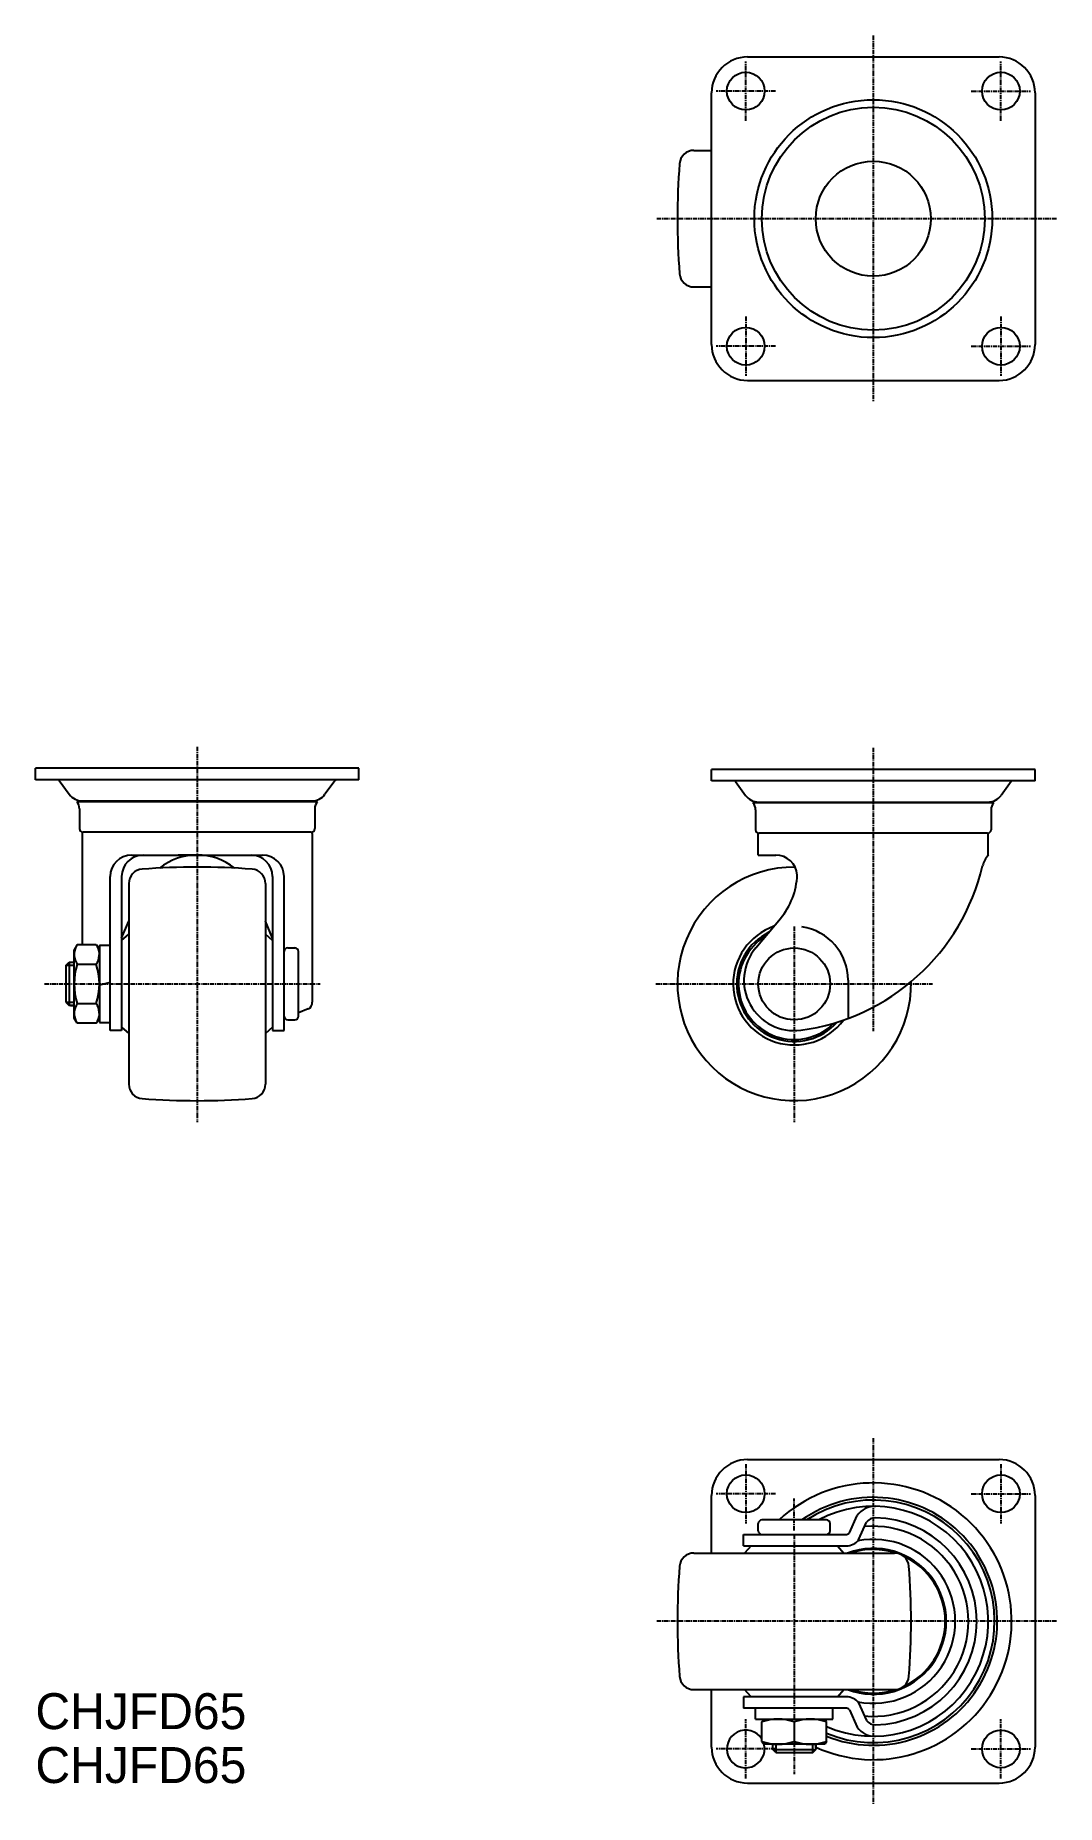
# Model space of a CAD drawing. Extents: x -2998 to -2714, y -839 to -347.
import ezdxf

# ---------------------------------------------------------------- set-up
doc = ezdxf.new("R2010")
doc.units = 0
doc.linetypes.add('CENTER', pattern=[2, 1.25, -0.25, 0.25, -0.25])
doc.layers.get('0').update_dxf_attribs({"linetype": 'CONTINUOUS'})
doc.layers.add('CENTER', color=1, linetype='CENTER')

msp = doc.modelspace()

# ---------------------------------------------------------------- linework, layer by layer
at = {"color": 7, "linetype": 'CONTINUOUS'}
for p, q in [((-2800.07, -352.55), (-2730.07, -352.55)), ((-2810.07, -432.55), (-2810.07, -362.55)), ((-2720.07, -362.55), (-2720.07, -432.55)), ((-2814.99, -378.55), (-2810.07, -378.55)), ((-2814.99, -416.55), (-2810.07, -416.55)), ((-2800.07, -442.55), (-2730.07, -442.55)), ((-2998.22, -553.67), (-2998.22, -550.47)), ((-2908.22, -550.47), (-2998.22, -550.47)), ((-2908.22, -553.67), (-2908.22, -550.47)), ((-2810.07, -553.97), (-2810.07, -550.77)), ((-2720.07, -550.77), (-2810.07, -550.77)), ((-2720.07, -553.97), (-2720.07, -550.77)), ((-2908.22, -553.67), (-2998.22, -553.67)), ((-2991.6, -553.84), (-2988.8, -557.71)), ((-2914.84, -553.84), (-2917.65, -557.71)), ((-2720.07, -553.97), (-2810.07, -553.97)), ((-2803.45, -554.14), (-2800.64, -558.01)), ((-2726.69, -554.14), (-2729.49, -558.01)), ((-2919.72, -559.77), (-2986.72, -559.77)), ((-2985.15, -559.57), (-2921.29, -559.57)), ((-2983.31, -559.57), (-2983.57, -559.77)), ((-2923.14, -559.57), (-2922.88, -559.77)), ((-2731.57, -560.07), (-2798.57, -560.07)), ((-2797.21, -559.87), (-2733.14, -559.87)), ((-2795.15, -559.87), (-2795.41, -560.07)), ((-2736.27, -560.07), (-2736.57, -560.07)), ((-2734.98, -559.87), (-2734.72, -560.07)), ((-2985.97, -561.75), (-2985.97, -567.27)), ((-2920.47, -561.75), (-2920.47, -567.27)), ((-2797.82, -562.05), (-2797.82, -567.57)), ((-2732.32, -562.07), (-2732.32, -567.57)), ((-2985.22, -568.61), (-2985.22, -599.5)), ((-2921.47, -568.27), (-2984.97, -568.27)), ((-2921.22, -568.61), (-2921.22, -615.56)), ((-2797.07, -574.61), (-2797.07, -568.61)), ((-2797.07, -574.61), (-2797.07, -568.61)), ((-2733.32, -568.57), (-2796.82, -568.57)), ((-2733.07, -574.61), (-2733.07, -568.61)), ((-2971.42, -574.61), (-2935.02, -574.61)), ((-2953.22, -574.61), (-2958.48, -574.61)), ((-2953.22, -574.61), (-2947.97, -574.61)), ((-2797.07, -574.61), (-2792.23, -574.61)), ((-2977.42, -623.47), (-2977.42, -580.61)), ((-2974.22, -580.61), (-2974.22, -623.47)), ((-2932.22, -580.61), (-2932.22, -623.47)), ((-2929.02, -623.47), (-2929.02, -580.61)), ((-2972.22, -582.54), (-2972.22, -638.39)), ((-2934.22, -582.54), (-2934.22, -638.39)), ((-2974.22, -597.78), (-2972.22, -592.99)), ((-2932.22, -597.78), (-2934.22, -592.99)), ((-2797.79, -600.47), (-2790.91, -592.27)), ((-2986.57, -599.5), (-2987.42, -600.97)), ((-2986.57, -599.5), (-2981.27, -599.5)), ((-2981.27, -599.5), (-2980.42, -600.97)), ((-2980.42, -599.72), (-2977.42, -599.72)), ((-2980.42, -599.72), (-2980.42, -621.22)), ((-2974.22, -598.43), (-2972.22, -596.66)), ((-2932.22, -598.43), (-2934.22, -596.66)), ((-2928.02, -600.47), (-2926.02, -600.47)), ((-2989.72, -605.34), (-2988.85, -604.47)), ((-2987.42, -605.34), (-2989.72, -605.34)), ((-2989.72, -605.34), (-2989.72, -615.59)), ((-2988.85, -604.47), (-2987.42, -604.47)), ((-2988.85, -604.47), (-2988.85, -616.47)), ((-2988.42, -604.47), (-2987.42, -604.47)), ((-2987.42, -619.97), (-2987.42, -600.97)), ((-2986.57, -604.98), (-2981.27, -604.98)), ((-2925.02, -619.47), (-2925.02, -601.47)), ((-2989.72, -606.22), (-2989.72, -610.47)), ((-2977.42, -610.07), (-2980.42, -610.87)), ((-2772.07, -609.47), (-2772.07, -620.07)), ((-2989.72, -615.59), (-2988.85, -616.47)), ((-2989.72, -615.59), (-2987.42, -615.59)), ((-2987.42, -616.47), (-2988.85, -616.47)), ((-2988.42, -616.47), (-2987.42, -616.47)), ((-2986.57, -621.44), (-2987.42, -619.97)), ((-2986.57, -615.95), (-2981.27, -615.95)), ((-2981.27, -621.44), (-2980.42, -619.97)), ((-2922.29, -617.42), (-2925.02, -618.5)), ((-2981.27, -621.44), (-2986.57, -621.44)), ((-2980.42, -621.22), (-2977.42, -621.22)), ((-2974.22, -623.47), (-2977.42, -623.47)), ((-2974.22, -622.5), (-2972.22, -624.28)), ((-2932.22, -622.5), (-2934.22, -624.28)), ((-2932.22, -623.47), (-2929.02, -623.47)), ((-2928.02, -620.47), (-2926.02, -620.47)), ((-2800.07, -742.83), (-2730.07, -742.83)), ((-2810.07, -768.83), (-2810.07, -752.83)), ((-2720.07, -752.83), (-2720.07, -822.83)), ((-2797.07, -762.63), (-2797.07, -760.63)), ((-2778.07, -759.63), (-2796.07, -759.63)), ((-2777.07, -762.63), (-2777.07, -760.63)), ((-2771.72, -763.24), (-2769.55, -758.37)), ((-2769.18, -765.19), (-2766.97, -760.26)), ((-2801.17, -766.83), (-2801.17, -763.63)), ((-2801.17, -763.63), (-2772.52, -763.63)), ((-2801.17, -766.83), (-2772.52, -766.83)), ((-2799.1, -766.83), (-2800.88, -768.83)), ((-2775.03, -766.83), (-2773.25, -768.83)), ((-2814.99, -768.83), (-2759.14, -768.83)), ((-2814.99, -806.83), (-2759.14, -806.83)), ((-2810.07, -822.83), (-2810.07, -806.83)), ((-2799.1, -808.83), (-2800.88, -806.83)), ((-2775.03, -808.83), (-2773.25, -806.83)), ((-2801.17, -808.83), (-2801.17, -812.03)), ((-2772.52, -808.83), (-2801.17, -808.83)), ((-2772.52, -812.03), (-2801.17, -812.03)), ((-2797.82, -815.03), (-2797.82, -812.03)), ((-2776.32, -815.03), (-2776.32, -812.03)), ((-2769.18, -810.48), (-2766.97, -815.4)), ((-2797.82, -815.03), (-2776.32, -815.03)), ((-2796.07, -815.84), (-2795.57, -815.03)), ((-2796.07, -821.23), (-2796.07, -815.84)), ((-2787.07, -815.84), (-2787.07, -821.23)), ((-2787.07, -815.84), (-2787.07, -821.23)), ((-2778.07, -815.84), (-2778.57, -815.03)), ((-2778.07, -821.23), (-2778.07, -815.84)), ((-2771.72, -812.43), (-2769.55, -817.3)), ((-2796.07, -821.23), (-2795.57, -822.03)), ((-2778.57, -822.03), (-2795.57, -822.03)), ((-2793.07, -823.46), (-2793.07, -822.03)), ((-2793.07, -823.03), (-2793.07, -822.03)), ((-2792.19, -822.03), (-2792.19, -824.33)), ((-2781.94, -824.33), (-2781.94, -822.03)), ((-2781.07, -822.03), (-2781.07, -823.46)), ((-2781.07, -823.03), (-2781.07, -822.03)), ((-2778.07, -821.23), (-2778.57, -822.03)), ((-2792.19, -824.33), (-2793.07, -823.46)), ((-2793.07, -823.46), (-2781.07, -823.46)), ((-2792.19, -824.33), (-2781.94, -824.33)), ((-2791.32, -824.33), (-2787.07, -824.33)), ((-2781.94, -824.33), (-2781.07, -823.46)), ((-2800.07, -832.83), (-2730.07, -832.83))]:
    msp.add_line(p, q, dxfattribs=at)
for centre, radius in [((-2800.57, -362.05), 5.25), ((-2729.57, -362.05), 5.25), ((-2765.07, -397.55), 33.1), ((-2765.07, -397.55), 31), ((-2765.07, -397.55), 16), ((-2800.57, -433.05), 5.25), ((-2729.57, -433.05), 5.25), ((-2787.07, -610.47), 10), ((-2800.57, -752.33), 5.25), ((-2729.57, -752.33), 5.25), ((-2729.57, -823.33), 5.25)]:
    msp.add_circle(centre, radius, dxfattribs=at)
for centre, radius, start, end in [((-2800.07, -362.55), 10, 90, 180), ((-2730.07, -362.55), 10, 0, 90), ((-2814.99, -382.55), 4, 90, 175.6108), ((-2619.57, -397.55), 200, 175.6108, 184.3892), ((-2814.99, -412.55), 4, 184.3892, 270), ((-2800.07, -432.55), 10, 180, 270), ((-2730.07, -432.55), 10, 270, 0), ((-2991.93, -554.07), 0.4, 35.9142, 90), ((-2914.52, -554.07), 0.4, 90, 144.0858), ((-2803.77, -554.37), 0.4, 35.9142, 90), ((-2726.36, -554.37), 0.4, 90, 144.0858), ((-2985.15, -555.07), 4.5, 215.9142, 270), ((-2988.97, -561.75), 3, 0, 41.4096), ((-2921.29, -555.07), 4.5, 270, 324.0858), ((-2917.47, -561.75), 3, 138.5904, 180), ((-2797, -555.37), 4.5, 215.9142, 270), ((-2800.82, -562.05), 3, 0, 41.4096), ((-2733.14, -555.37), 4.5, 270, 324.0858), ((-2729.27, -562.07), 3.04, 138.8879, 180), ((-2984.97, -567.27), 1, 180, 270), ((-2981.22, -568.61), 4, 174.7631, 180), ((-2921.47, -567.27), 1, 270, 0), ((-2925.22, -568.61), 4, 0, 5.2369), ((-2796.82, -567.57), 1, 180, 270), ((-2793.07, -568.61), 4, 179.0102, 180), ((-2733.32, -567.57), 1, 270, 0), ((-2737.07, -568.61), 4, 0, 0.9898), ((-2971.42, -580.61), 6, 90, 180), ((-2968.22, -580.61), 6, 90, 180), ((-2953.22, -591.61), 17, 51.823, 128.177), ((-2938.22, -580.61), 6, 0, 90), ((-2935.02, -580.61), 6, 0, 90), ((-2792.23, -580.61), 6, 4.0353, 90), ((-2726.96, -579.78), 8, 139.7239, 164.2482), ((-2968.22, -582.54), 4, 94.3892, 180), ((-2953.22, -777.97), 200, 85.6108, 94.3892), ((-2938.22, -582.54), 4, 0, 85.6108), ((-2787.07, -610.47), 32.5, 89.608, 1.0289), ((-2806.23, -579.41), 20, 320, 357.7901), ((-2793.07, -563.86), 60, 277.4947, 346.7549), ((-2787.07, -610.47), 17, 109.4674, 323.6876), ((-2787.07, -609.47), 15, 0, 81.8483), ((-2982.57, -602.24), 4.86, 154.3842, 214.3842), ((-2985.28, -602.24), 4.86, 325.6158, 25.6158), ((-2928.02, -601.47), 1, 90, 180), ((-2926.02, -601.47), 1, 0, 90), ((-2787.07, -610.47), 16, 116.2305, 318.2831), ((-2787.07, -610.47), 15.5, 120.8558, 315.1046), ((-2787.07, -609.47), 14, 140, 277.4947), ((-2969.27, -610.47), 18.15, 162.412, 197.588), ((-2998.57, -610.47), 18.15, 342.412, 17.588), ((-2982.57, -618.7), 4.86, 145.6158, 205.6158), ((-2985.28, -618.7), 4.86, 334.3842, 34.3842), ((-2928.02, -619.47), 1, 180, 270), ((-2926.02, -619.47), 1, 270, 0), ((-2923.04, -615.75), 1.83, 294.2465, 6.005), ((-2968.22, -638.39), 4, 180, 265.6108), ((-2938.22, -638.39), 4, 274.3892, 0), ((-2953.22, -442.97), 200, 265.6108, 274.3892), ((-2800.07, -752.83), 10, 90, 180), ((-2730.07, -752.83), 10, 0, 90), ((-2765.07, -787.83), 38.5, 245.4439, 132.9063), ((-2765.07, -787.83), 34.5, 247.8637, 125.1755), ((-2765.07, -787.83), 33.75, 247.3448, 123.3263), ((-2765.07, -787.83), 32, 246.0305, 118.2065), ((-2764.55, -762.04), 6.2, 88.8564, 143.7006), ((-2796.07, -760.63), 1, 90, 180), ((-2796.07, -762.63), 1, 180, 270), ((-2778.07, -760.63), 1, 0, 90), ((-2778.07, -762.63), 1, 270, 0), ((-2765.07, -787.83), 26.45, 264.6682, 95.3318), ((-2764.55, -762.04), 3, 88.8564, 143.7006), ((-2765.07, -787.83), 28.8, 271.1436, 88.8564), ((-2772.52, -762.63), 1, 270, 322.5793), ((-2772.52, -762.63), 4.2, 270, 322.5793), ((-2765.07, -787.83), 20.3, 249.3839, 110.6161), ((-2765.07, -787.83), 20, 71.6464, 108.1949), ((-2765.07, -787.83), 22.8, 259.055, 100.945), ((-2619.57, -787.83), 200, 175.6108, 184.3892), ((-2814.99, -772.83), 4, 90, 175.6108), ((-2759.14, -772.83), 4, 4.3892, 90), ((-2765.07, -787.83), 20, 294.7556, 65.2444), ((-2954.57, -787.83), 200, 355.6108, 4.3892), ((-2814.99, -802.83), 4, 184.3892, 270), ((-2765.07, -787.83), 20, 251.8051, 288.3536), ((-2759.14, -802.83), 4, 270, 355.6108), ((-2772.52, -813.03), 4.2, 37.4207, 90), ((-2772.52, -813.03), 1, 37.4207, 90), ((-2791.57, -828.03), 13, 69.7438, 110.2562), ((-2782.57, -828.03), 13, 69.7438, 110.2562), ((-2764.55, -813.63), 3, 216.2994, 271.1436), ((-2800.57, -823.33), 5.25, 31.0027, 14.3367), ((-2791.57, -809.04), 13, 249.7438, 290.2562), ((-2782.57, -809.04), 13, 249.7438, 290.2562), ((-2764.55, -813.63), 6.2, 216.2994, 271.1436), ((-2800.07, -822.83), 10, 180, 270), ((-2730.07, -822.83), 10, 270, 0)]:
    msp.add_arc(centre, radius, start, end, dxfattribs=at)
at = {"layer": 'CENTER', "color": 1, "linetype": 'CENTER'}
for p, q in [((-2765.07, -346.55), (-2765.07, -448.55)), ((-2800.57, -370.3), (-2800.57, -353.8)), ((-2729.57, -370.3), (-2729.57, -353.8)), ((-2792.32, -362.05), (-2808.82, -362.05)), ((-2737.82, -362.05), (-2721.32, -362.05)), ((-2714.07, -397.55), (-2825.57, -397.55)), ((-2800.57, -424.8), (-2800.57, -441.3)), ((-2729.57, -424.8), (-2729.57, -441.3)), ((-2792.32, -433.05), (-2808.82, -433.05)), ((-2737.82, -433.05), (-2721.32, -433.05)), ((-2953.22, -544.47), (-2953.22, -648.97)), ((-2765.07, -544.77), (-2765.07, -623.63)), ((-2787.07, -594.47), (-2787.07, -648.97)), ((-2995.72, -610.47), (-2919.02, -610.47)), ((-2825.57, -610.47), (-2748.57, -610.47)), ((-2765.07, -736.83), (-2765.07, -838.83)), ((-2800.57, -744.08), (-2800.57, -760.58)), ((-2729.57, -744.08), (-2729.57, -760.58)), ((-2792.32, -752.33), (-2808.82, -752.33)), ((-2737.82, -752.33), (-2721.32, -752.33)), ((-2787.07, -762.53), (-2787.07, -753.63)), ((-2787.07, -763.63), (-2787.07, -830.33)), ((-2714.07, -787.83), (-2825.57, -787.83)), ((-2800.57, -831.58), (-2800.57, -815.08)), ((-2729.57, -831.58), (-2729.57, -815.08)), ((-2792.32, -823.33), (-2808.82, -823.33)), ((-2737.82, -823.33), (-2721.32, -823.33))]:
    msp.add_line(p, q, dxfattribs=at)

# ---------------------------------------------------------------- texts
at = {"color": 7, "linetype": 'CONTINUOUS'}
for p in [(-2998.22, -817.83), (-2998.22, -832.83)]:
    msp.add_text('CHJFD65', height=10, dxfattribs=at).set_placement(p)

doc.saveas('drawing.dxf')
